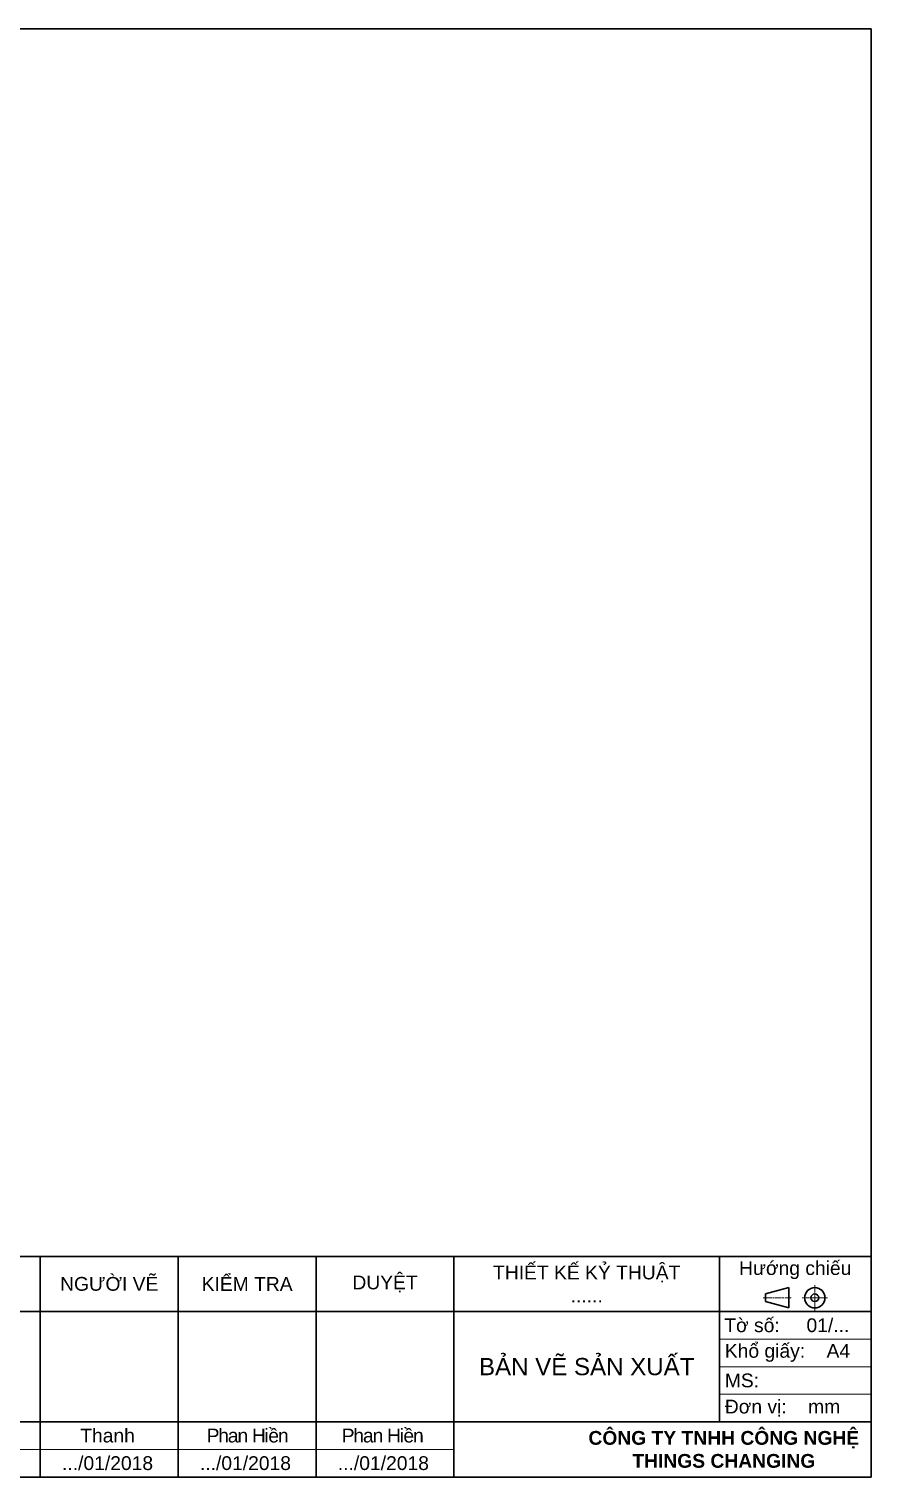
# Model space of a CAD drawing. Header units: millimetres. Extents: x -27713 to 424010, y -158792 to -4801.
# Drawn here: x -25539 to -24020, y -158792 to -156181 of the extents above; entities that cross this region are included whole.
import ezdxf

# ---------------------------------------------------------------- set-up
doc = ezdxf.new("R2010")
doc.units = ezdxf.units.MM
doc.linetypes.add('CHAIN', pattern=[0.7087, 0.4724, -0.0591, 0.1181, -0.0591])
for name, color, linetype, lineweight in [('Center Mark (ANSI)', 2, 'Continuous', 18), ('Centerline (ANSI)', 2, 'Continuous', 18), ('Duong chinh', 1, 'Continuous', 30), ('Hatch (ANSI)', 4, 'Continuous', 18), ('Khung ban ve', 7, 'Continuous', 30), ('Khung ten', 7, 'Continuous', 30), ('text', 4, 'Continuous', 18)]:
    doc.layers.add(name, color=color, linetype=linetype, lineweight=lineweight)
doc.styles.add('Khung ten', font='VNI_HELVE.TTF', dxfattribs={"height": 35})
doc.styles.get("Standard").update_dxf_attribs({"font": 'arial.ttf'})

# ---------------------------------------------------------------- blocks, each defined once
blk = doc.blocks.new('khungbv')
at = {"layer": 'Khung ten', "lineweight": 25}
for p, q in [((17884.11, 2294.32), (17884.11, 2304.54)), ((17966.02, 2294.32), (17966.02, 2304.54)), ((17989.18, 2294.32), (17989.18, 2304.54)), ((17877.81, 2299.22), (18005.53, 2299.22)), ((17877.81, 2294.32), (18005.53, 2294.32))]:
    blk.add_line(p, q, dxfattribs=at)
at = {"layer": 'Khung ten'}
blk.add_line((18005.53, 2294.32), (18005.53, 2304.54), dxfattribs=at)
blk.add_lwpolyline([(17877.81, 2094.54), (18174.81, 2094.54), (18174.81, 2304.54), (17877.81, 2304.54)], close=True, dxfattribs=at)
at = {"layer": 'text'}
for points in [[(17880.94, 2304.11), (17878.86, 2300.56), (17883.01, 2300.56)], [(17880.94, 2298.8), (17878.86, 2295.25), (17883.01, 2295.25)]]:
    blk.add_lwpolyline(points, close=True, dxfattribs=at)
at = {"layer": 'text', "char_height": 2.14, "width": 48.0095, "attachment_point": 1}
for s, insert in [('1', (17880.36, 2302.93)), ('2', (17880.27, 2297.62))]:
    blk.add_mtext(s, dxfattribs=dict(at, insert=insert))

msp = doc.modelspace()

# ---------------------------------------------------------------- linework, layer by layer
at = {"layer": 'Center Mark (ANSI)', "linetype": 'CHAIN', "ltscale": 4.638536}
for p, q in [((-24121.6, -158446.3), (-24121.6, -158491.7)), ((-24098.9, -158469), (-24144.3, -158469))]:
    msp.add_line(p, q, dxfattribs=at)
at = {"layer": 'Centerline (ANSI)', "linetype": 'CHAIN', "ltscale": 24.192183}
msp.add_line((-24164.5, -158469), (-24215.8, -158469), dxfattribs=at)
at = {"layer": 'Duong chinh'}
for p, q in [((-24168.4, -158450.7), (-24210.5, -158462)), ((-24168.4, -158487.3), (-24168.4, -158450.7)), ((-24210.5, -158462), (-24210.5, -158475.9)), ((-24210.5, -158475.9), (-24168.4, -158487.3))]:
    msp.add_line(p, q, dxfattribs=at)
for radius in [18.3, 6.96]:
    msp.add_circle((-24121.6, -158469), radius, dxfattribs=at)
at = {"layer": 'Hatch (ANSI)'}
for p, q in [((-24293.5, -158543.6), (-24020.3, -158543.6)), ((-24293.5, -158593.3), (-24020.3, -158593.3)), ((-24293.5, -158643), (-24020.3, -158643)), ((-25760.8, -158742.5), (-24772.2, -158742.5))]:
    msp.add_line(p, q, dxfattribs=at)
at = {"layer": 'Khung ban ve'}
for p, q in [((-25760.8, -158394.4), (-24020.3, -158394.4)), ((-25518.1, -158394.4), (-25518.1, -158792.2)), ((-25269.5, -158394.4), (-25269.5, -158792.2)), ((-25020.8, -158394.4), (-25020.8, -158792.2)), ((-24772.2, -158394.4), (-24772.2, -158792.2)), ((-24293.5, -158394.4), (-24293.5, -158692.7)), ((-25760.8, -158493.8), (-24020.3, -158493.8)), ((-25760.8, -158692.7), (-24020.3, -158692.7)), ((-25760.8, -158792.2), (-24020.3, -158792.2)), ((-25760.8, -158792.2), (-24020.3, -158792.2)), ((-25760.8, -158792.2), (-24020.3, -158792.2)), ((-25760.8, -158792.2), (-24020.3, -158792.2)), ((-25760.8, -158792.2), (-24020.3, -158792.2))]:
    msp.add_line(p, q, dxfattribs=at)

# ---------------------------------------------------------------- block references
at = {"layer": 'Hatch (ANSI)', "xscale": 12.43249728191009, "yscale": 12.43249728191009, "zscale": 12.43249728191009}
msp.add_blockref('khungbv', (-249978.5, -184832.6), dxfattribs=at)

# ---------------------------------------------------------------- texts
at = {"layer": 'text', "style": 'Khung ten'}
for s, insert, char_height, width, attachment_point in [('{\\fArial|b0|i0|c163|p34;NGƯỜI VẼ}', (-25393.8, -158444.1), 24.865, 248.65, 5), ('{\\fArial|b0|i0|c0|p34;KIỂM TRA}', (-25145.2, -158444.1), 24.865, 248.65, 5), ('{\\fArial|b0|i0|c0|p34;DUYỆT}', (-24896.5, -158444.1), 24.865, 248.65, 5), ('\\pt16.208;{\\fArial|b0|i0|c0|p34;THIẾT KẾ K\\fArial|b0|i0|c163|p34;Ỷ\\fArial|b0|i0|c0|p34; THUẬT\\T0.8; \\fArial|b0|i0|c163|p34;\\P\\fArial|b0|i0|c0|p34;\\T1;......}', (-24532.9, -158444.1), 24.865, 478.651, 5), ('{\\fArial|b0|i0|c0|p34;Hướ\\fArial|b0|i0|c238|p34;ng chi\\fArial|b0|i0|c0|p34;ếu}', (-24156.9, -158419.2), 24.865, 273.293, 5), ('{\\fArial|b0|i0|c0|p34; \\H1.111x;Tờ số:     01/...}', (-24293.5, -158518.7), 22.381, 273.293, 4), ('{\\fArial|b0|i0|c0|p34;\\H1.111x; Khổ giấy:    A4 \\H0.9001x;  }       ', (-24293.5, -158568.4), 22.381, 273.293, 4), ('{\\fArial|b0|i0|c0|p34;BẢN VẼ SẢN XUẤT}', (-24532.9, -158593.3), 31.081, 478.651, 5), ('{\\fArial|b0|i0|c0|p34; MS: }', (-24293.5, -158618.2), 24.865, 273.293, 4), ('{\\fArial|b0|i0|c0|p34; Đơn vị:    mm}', (-24293.5, -158667.9), 24.865, 273.293, 4), ('{\\fArial|b0|i0|c0|p34;Thanh}', (-25396.8, -158717.6), 24.865, 242.655, 5), ('{\\fArial|b0|i0|c0|p34;\\T0.9;Phan Hiền}', (-25145.2, -158717.6), 24.865, 248.65, 5), ('{\\fArial|b0|i0|c0|p34;\\T0.9;Phan Hiền}', (-24901.6, -158717.6), 24.865, 248.65, 5), ('{\\fArial|b1|i0|c0|p34;CÔNG TY TNHH CÔNG NGHỆ THINGS CHANGING }', (-24285.7, -158742.5), 24.865, 530.882, 5), ('{\\fArial|b0|i0|c0|p34;...\\fArial|b0|i0|c163|p34;/\\fArial|b0|i0|c0|p34;01\\fArial|b0|i0|c163|p34;/201\\fArial|b0|i0|c0|p34;8}', (-25396.8, -158767.3), 24.865, 242.655, 5), ('{\\fArial|b0|i0|c0|p34;...\\fArial|b0|i0|c163|p34;/\\fArial|b0|i0|c0|p34;01\\fArial|b0|i0|c163|p34;/201\\fArial|b0|i0|c0|p34;8}', (-25148.2, -158767.3), 24.865, 242.655, 5), ('{\\fArial|b0|i0|c0|p34;...\\fArial|b0|i0|c163|p34;/\\fArial|b0|i0|c0|p34;01\\fArial|b0|i0|c163|p34;/201\\fArial|b0|i0|c0|p34;8}', (-24899.5, -158767.3), 24.865, 242.655, 5)]:
    msp.add_mtext(s, dxfattribs=dict(at, insert=insert, char_height=char_height, width=width, attachment_point=attachment_point))

doc.saveas('drawing.dxf')
